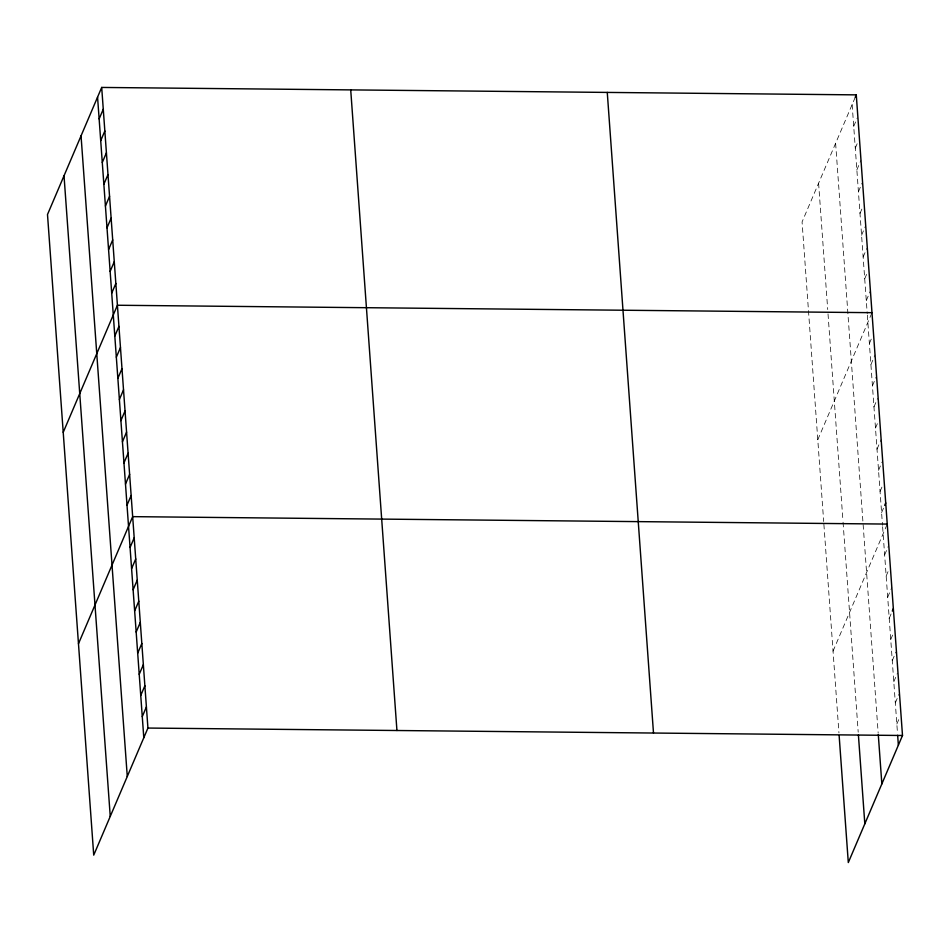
<?xml version="1.0" encoding="UTF-8"?>
<svg xmlns="http://www.w3.org/2000/svg" width="950" height="950" viewBox="0 0 950 950"><rect width="100%" height="100%" fill="white"/><g stroke="black" fill="none" stroke-linecap="round" stroke-linejoin="round"><path stroke-width="0.71" stroke-dasharray="4.75 3.56" d="M855.238 97.292L802.073 221.944L823.686 521.503M853.717 126.338L857.328 117.859M855.285 148.117L857.351 143.272M856.852 169.896L860.985 160.206M858.432 191.674L862.042 183.208M859.999 213.465L862.066 208.62M861.567 235.244L865.699 225.554M863.146 257.022L866.756 248.544M864.714 278.801L866.78 273.956M866.281 300.58L870.414 290.89M817.784 439.755L871.471 313.892M869.381 343.508L871.447 338.663M870.913 364.646L875.045 354.956M872.432 385.783L876.054 377.304M873.964 406.933L877.574 398.454M875.484 428.07L877.551 423.225M877.016 449.207L881.149 439.517M878.536 470.345L882.146 461.866M880.056 491.494L882.123 486.649M881.588 512.632L884.688 505.364M833.043 651.154L886.73 525.291M884.64 554.907L888.25 546.428M886.16 576.056L888.226 571.211M887.692 597.194L891.824 587.504M889.212 618.331L892.311 611.064M890.744 639.469L892.81 634.624M892.264 660.618L895.886 652.139M893.796 681.756L897.406 673.277M895.316 702.893L898.938 694.414M896.847 724.031L898.914 719.186M852.138 104.559L867.231 313.654M867.338 315.103L882.502 525.314M882.609 526.727L897.548 733.899M835.62 143.296L878.18 733.174M818.591 183.208L827.711 309.534M828.02 313.892L842.959 520.814M843.054 522.227L858.206 732.212M823.887 524.317L838.945 732.901"/><path stroke-width="1.43" d="M101.698 87.436L47.5 214.51L93.729 855.131L147.927 728.056L101.698 87.436L856.271 94.869L902.5 735.49L848.303 862.564L839.147 735.716M99.144 118.904L103.277 109.214M100.712 140.683L104.844 130.993M102.291 162.474L106.424 152.784M103.859 184.252L107.991 174.562M105.426 206.031L109.559 196.341M107.006 227.81L111.138 218.12M108.573 249.589L112.706 239.899M110.141 271.379L114.273 261.689M111.72 293.158L115.853 283.468M63.223 432.321L117.42 305.247L871.993 312.681M114.808 336.074L118.952 326.384M116.339 357.212L120.472 347.534M117.859 378.361L121.992 368.671M119.391 399.499L123.524 389.809M120.911 420.636L125.044 410.946M122.443 441.774L126.576 432.096M123.963 462.923L128.096 453.233M125.495 484.061L129.627 474.371M127.015 505.198L131.148 495.508M78.47 643.732L132.679 516.646L887.241 524.079M130.067 547.485L134.199 537.795M131.599 568.622L135.731 558.933M133.119 589.76L137.251 580.07M134.651 610.898L138.783 601.207M136.171 632.047L140.303 622.357M137.691 653.184L141.823 643.494M139.222 674.322L143.355 664.632M140.743 695.459L144.875 685.769M142.274 716.609L146.407 706.919M855.238 97.292L856.271 94.869M884.688 505.364L885.721 502.942M892.311 611.064L893.344 608.641M147.927 728.056L902.5 735.49M897.655 735.312L898.367 745.18M878.287 734.587L881.849 783.916M858.408 735.039L864.821 823.828M607.264 92.411L653.493 733.032M350.716 89.894L396.934 730.502M97.565 97.126L143.794 737.746M81.047 135.862L127.276 776.482M64.018 175.774L110.248 816.394"/></g></svg>
